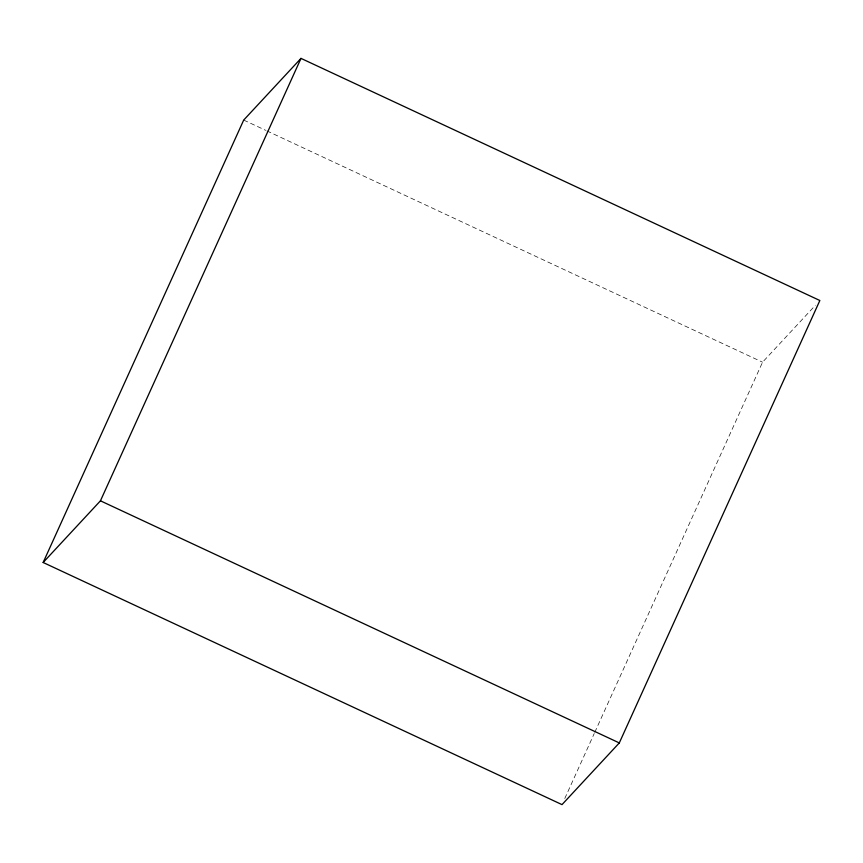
<?xml version="1.0" encoding="UTF-8"?>
<svg xmlns="http://www.w3.org/2000/svg" width="863" height="863" viewBox="0 0 863 863"><rect width="100%" height="100%" fill="white"/><g stroke="black" fill="none" stroke-linecap="round" stroke-linejoin="round"><path stroke-width="0.65" stroke-dasharray="4.32 3.24" d="M564.78 798.491L594.229 733.528M594.78 732.309L762.558 362.19L815.298 305.405M243.7 120.076L265.675 130.324M266.894 130.896L762.558 362.19"/><path stroke-width="1.29" d="M43.15 562.493L243.7 120.076L300.993 58.382L819.85 300.507L619.3 742.924L562.007 804.618L43.15 562.493L100.442 500.81L300.993 58.382M100.442 500.81L619.3 742.924"/></g></svg>
